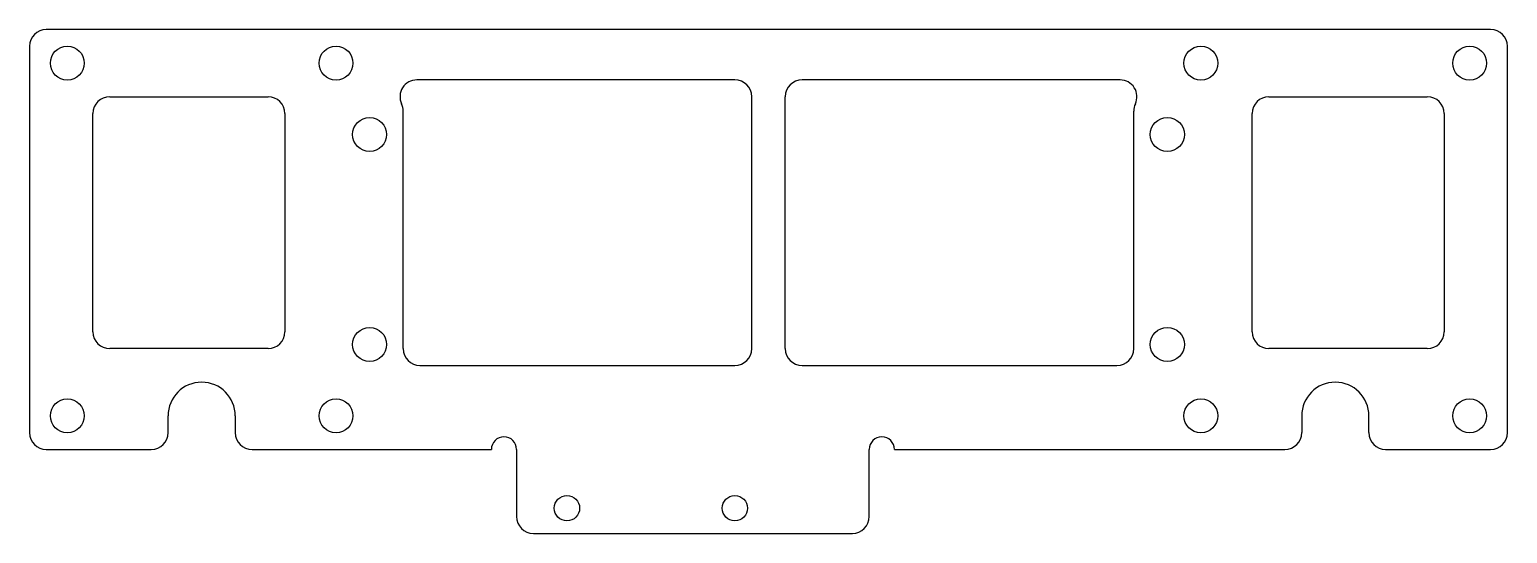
# Model space of a CAD drawing. Header units: millimetres. Extents: x 62 to 238, y 104 to 164.
import ezdxf

# ---------------------------------------------------------------- set-up
doc = ezdxf.new("R2010")
doc.units = ezdxf.units.MM

msp = doc.modelspace()

# ---------------------------------------------------------------- linework, layer by layer
at = {"color": 7, "linetype": 'Continuous', "lineweight": 25}
for p, q in [((235.9, 163.72), (63.9, 163.72)), ((61.9, 161.72), (61.9, 115.72)), ((237.9, 115.72), (237.9, 161.72)), ((145.9, 157.72), (108.02, 157.72)), ((191.78, 157.72), (153.9, 157.72)), ((71.45, 155.72), (90.31, 155.72)), ((147.9, 125.72), (147.9, 155.72)), ((151.9, 125.72), (151.9, 155.72)), ((209.5, 155.72), (228.36, 155.72)), ((69.45, 127.72), (69.45, 153.72)), ((92.31, 153.72), (92.31, 127.72)), ((106.21, 154.86), (106.21, 154.86)), ((106.4, 125.72), (106.4, 154.01)), ((193.4, 125.72), (193.4, 154.01)), ((193.59, 154.86), (193.59, 154.86)), ((207.5, 127.72), (207.5, 153.72)), ((230.36, 153.72), (230.36, 127.72)), ((90.31, 125.72), (71.45, 125.72)), ((228.36, 125.72), (209.5, 125.72)), ((108.4, 123.72), (145.9, 123.72)), ((153.9, 123.72), (191.4, 123.72)), ((78.4, 115.72), (78.4, 117.72)), ((86.4, 117.72), (86.4, 115.72)), ((213.4, 117.72), (213.4, 115.72)), ((221.4, 115.72), (221.4, 117.72)), ((63.9, 113.72), (76.4, 113.72)), ((88.4, 113.72), (116.9, 113.72)), ((119.9, 113.72), (119.9, 105.72)), ((161.9, 105.72), (161.9, 113.72)), ((164.9, 113.72), (211.4, 113.72)), ((223.4, 113.72), (235.9, 113.72)), ((121.9, 103.72), (159.9, 103.72))]:
    msp.add_line(p, q, dxfattribs=at)
for centre, radius in [((66.4, 159.72), 2.02), ((98.4, 159.72), 2.02), ((201.4, 159.72), 2.02), ((233.4, 159.72), 2.02), ((102.4, 151.22), 2.02), ((197.4, 151.22), 2.03), ((102.4, 126.22), 2.02), ((197.4, 126.22), 2.03), ((66.4, 117.72), 2.02), ((98.4, 117.72), 2.02), ((201.4, 117.72), 2.02), ((233.4, 117.72), 2.02), ((125.9, 106.72), 1.51), ((145.9, 106.72), 1.51)]:
    msp.add_circle(centre, radius, dxfattribs=at)
for centre, radius, start, end in [((63.9, 161.72), 2, 90, 180), ((235.9, 161.72), 2, 0, 90), ((108.02, 155.72), 2, 90, 205.2011), ((145.9, 155.72), 2, 0, 90), ((153.9, 155.72), 2, 90, 180), ((191.78, 155.72), 2, 334.7989, 90), ((71.45, 153.72), 2, 90, 180), ((90.31, 153.72), 2, 0, 90), ((209.5, 153.72), 2, 90, 180), ((228.36, 153.72), 2, 0, 90), ((104.4, 154.01), 2, 0, 25.2011), ((195.4, 154.01), 2, 154.7989, 180), ((71.45, 127.72), 2, 180, 270), ((90.31, 127.72), 2, 270, 0), ((209.5, 127.72), 2, 180, 270), ((228.36, 127.72), 2, 270, 0), ((108.4, 125.72), 2, 180, 270), ((145.9, 125.72), 2, 270, 0), ((153.9, 125.72), 2, 180, 270), ((191.4, 125.72), 2, 270, 0), ((82.4, 117.72), 4, 0, 180), ((217.4, 117.72), 4, 0, 180), ((63.9, 115.72), 2, 180, 270), ((76.4, 115.72), 2, 270, 0), ((88.4, 115.72), 2, 180, 270), ((118.4, 113.72), 1.5, 0, 180), ((163.4, 113.72), 1.5, 0, 180), ((211.4, 115.72), 2, 270, 0), ((223.4, 115.72), 2, 180, 270), ((235.9, 115.72), 2, 270, 0), ((121.9, 105.72), 2, 180, 270), ((159.9, 105.72), 2, 270, 0)]:
    msp.add_arc(centre, radius, start, end, dxfattribs=at)

doc.saveas('drawing.dxf')
